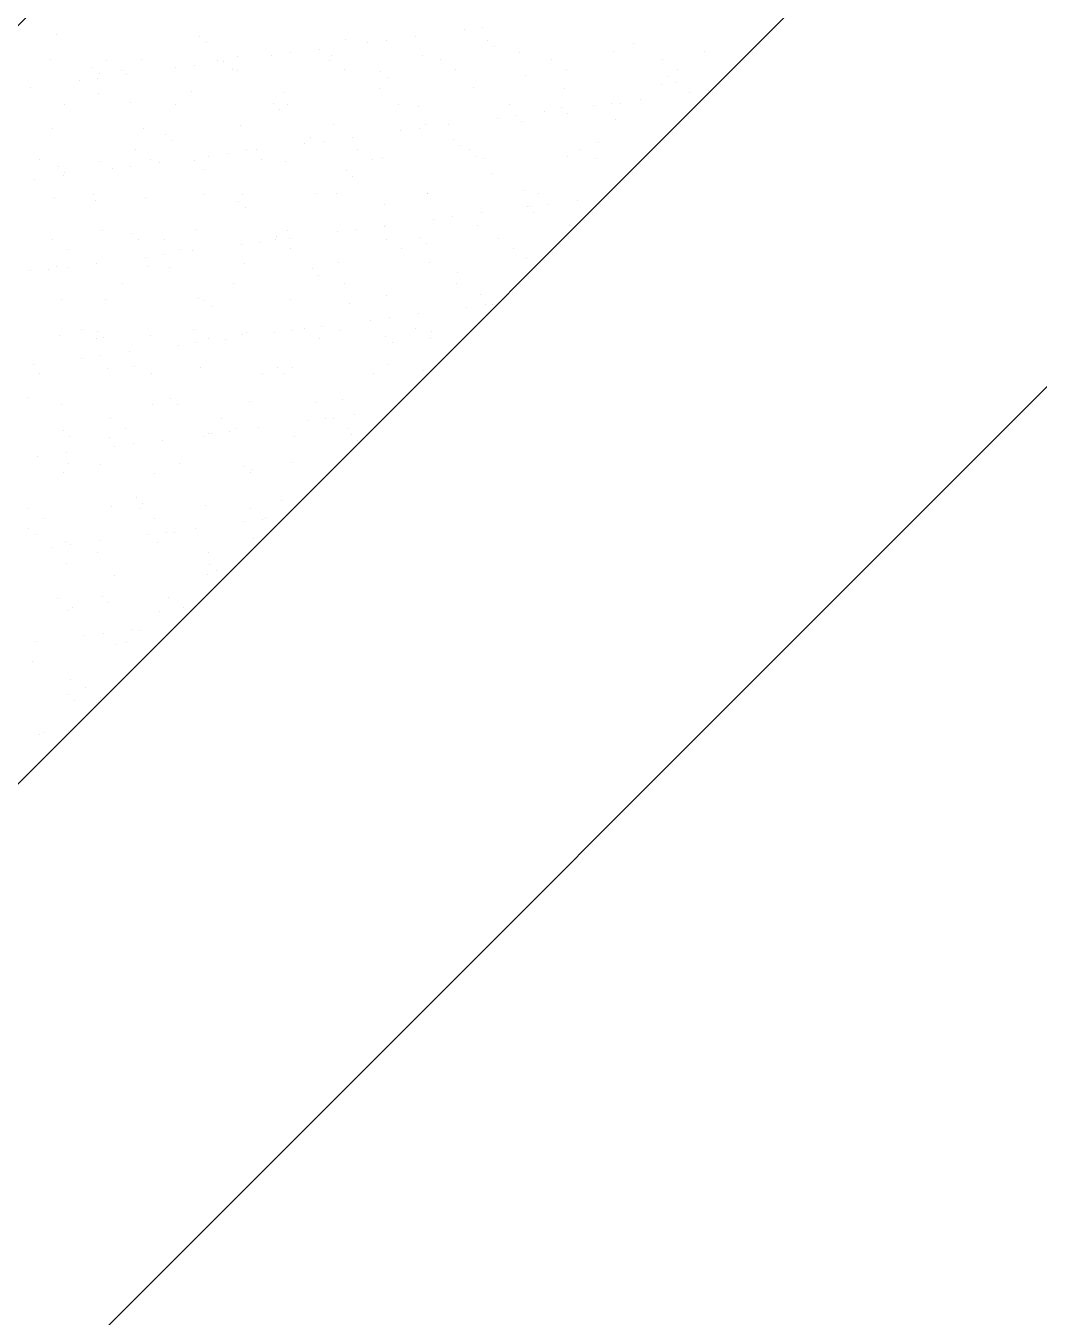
# Model space of a CAD drawing. Header units: millimetres. Extents: x 89805 to 1757503, y 48266 to 267832.
# Drawn here: x 952255.6 to 952539.1, y 126581.5 to 126942.6 of the extents above; entities that cross this region are included whole.
import ezdxf

# ---------------------------------------------------------------- set-up
doc = ezdxf.new("R2010")
doc.units = ezdxf.units.MM
doc.header["$LTSCALE"] = 1000
doc.layers.add('G-装饰造型轮廓线', color=3, linetype='Continuous')

msp = doc.modelspace()

# ---------------------------------------------------------------- linework, layer by layer
at = {"color": 8, "ltscale": 0.7}
for p, q in [((952264.26, 126940.11), (952264.26, 126940.11)), ((952304.27, 126939.77), (952304.27, 126939.77)), ((952344.88, 126938.88), (952344.88, 126938.88)), ((952356.49, 126938.62), (952356.49, 126938.62)), ((952364.62, 126939.69), (952364.62, 126939.69)), ((952378.2, 126941.48), (952378.2, 126941.48)), ((952383.4, 126942.16), (952383.4, 126942.16)), ((952306.11, 126938.08), (952306.11, 126938.08)), ((952329.57, 126935.08), (952329.57, 126935.08)), ((952337.7, 126936.15), (952337.7, 126936.15)), ((952351.28, 126937.94), (952351.28, 126937.94)), ((952384.89, 126938.54), (952384.89, 126938.54)), ((952386.73, 126936.85), (952386.73, 126936.85)), ((952393.7, 126935.25), (952393.7, 126935.25)), ((952419.87, 126935.58), (952419.87, 126935.58)), ((952425.49, 126937.66), (952425.49, 126937.66)), ((952445.45, 126935.46), (952445.45, 126935.46)), ((952262.34, 126933.21), (952262.34, 126933.21)), ((952278.13, 126932.96), (952278.13, 126932.96)), ((952287.92, 126933.09), (952287.92, 126933.09)), ((952302.65, 126931.53), (952302.65, 126931.53)), ((952309.27, 126933.01), (952309.27, 126933.01)), ((952310.78, 126932.6), (952310.78, 126932.6)), ((952314.93, 126934.06), (952314.93, 126934.06)), ((952324.36, 126934.39), (952324.36, 126934.39)), ((952340.41, 126933.07), (952340.41, 126933.07)), ((952341.11, 126934.4), (952341.11, 126934.4)), ((952366.69, 126934.28), (952366.69, 126934.28)), ((952371.55, 126933.13), (952371.55, 126933.13)), ((952402.69, 126933.18), (952402.69, 126933.18)), ((952433.83, 126933.24), (952433.83, 126933.24)), ((952274.21, 126930.99), (952274.21, 126930.99)), ((952275.73, 126927.99), (952275.73, 126927.99)), ((952276.05, 126929.3), (952276.05, 126929.3)), ((952282.34, 126930.27), (952282.34, 126930.27)), ((952283.86, 126929.06), (952283.86, 126929.06)), ((952297.45, 126930.85), (952297.45, 126930.85)), ((952313.49, 126930.33), (952313.49, 126930.33)), ((952314.81, 126930.11), (952314.81, 126930.11)), ((952344.63, 126930.38), (952344.63, 126930.38)), ((952354.83, 126929.76), (952354.83, 126929.76)), ((952356.67, 126928.07), (952356.67, 126928.07)), ((952375.77, 126930.44), (952375.77, 126930.44)), ((952395.43, 126928.88), (952395.43, 126928.88)), ((952406.91, 126930.5), (952406.91, 126930.5)), ((952435.45, 126928.54), (952435.45, 126928.54)), ((952438.05, 126930.55), (952438.05, 126930.55)), ((952256.95, 126925.52), (952256.95, 126925.52)), ((952270.53, 126927.3), (952270.53, 126927.3)), ((952354.63, 126925.02), (952354.63, 126925.02)), ((952380.81, 126925.36), (952380.81, 126925.36)), ((952406.39, 126925.23), (952406.39, 126925.23)), ((952433.4, 126926.21), (952433.4, 126926.21)), ((952437.29, 126926.85), (952437.29, 126926.85)), ((952446.46, 126924.57), (952446.46, 126924.57)), ((952275.86, 126923.84), (952275.86, 126923.84)), ((952284.75, 126921.33), (952284.75, 126921.33)), ((952297.53, 126920.6), (952297.53, 126920.6)), ((952302.04, 126924.17), (952302.04, 126924.17)), ((952324.77, 126920.99), (952324.77, 126920.99)), ((952327.62, 126924.05), (952327.62, 126924.05)), ((952328.67, 126920.66), (952328.67, 126920.66)), ((952359.81, 126920.71), (952359.81, 126920.71)), ((952390.95, 126920.77), (952390.95, 126920.77)), ((952419.54, 126921.03), (952419.54, 126921.03)), ((952422.09, 126920.82), (952422.09, 126920.82)), ((952427.67, 126922.1), (952427.67, 126922.1)), ((952441.25, 126923.89), (952441.25, 126923.89)), ((952266.38, 126920.54), (952266.38, 126920.54)), ((952326.61, 126919.3), (952326.61, 126919.3)), ((952365.37, 126920.1), (952365.37, 126920.1)), ((952392.62, 126917.49), (952392.62, 126917.49)), ((952400.75, 126918.56), (952400.75, 126918.56)), ((952405.39, 126919.76), (952405.39, 126919.76)), ((952407.23, 126918.07), (952407.23, 126918.07)), ((952414.34, 126920.35), (952414.34, 126920.35)), ((952262.97, 126913.95), (952262.97, 126913.95)), ((952288.55, 126913.82), (952288.55, 126913.82)), ((952315.56, 126914.8), (952315.56, 126914.8)), ((952341.74, 126915.13), (952341.74, 126915.13)), ((952365.71, 126913.94), (952365.71, 126913.94)), ((952367.32, 126915.01), (952367.32, 126915.01)), ((952373.84, 126915.01), (952373.84, 126915.01)), ((952387.42, 126916.8), (952387.42, 126916.8)), ((952394.33, 126915.98), (952394.33, 126915.98)), ((952420.5, 126916.31), (952420.5, 126916.31)), ((952294.71, 126912.21), (952294.71, 126912.21)), ((952296.55, 126910.52), (952296.55, 126910.52)), ((952335.31, 126911.33), (952335.31, 126911.33)), ((952338.79, 126910.4), (952338.79, 126910.4)), ((952346.92, 126911.47), (952346.92, 126911.47)), ((952360.5, 126913.26), (952360.5, 126913.26)), ((952375.33, 126910.98), (952375.33, 126910.98)), ((952415.93, 126910.1), (952415.93, 126910.1)), ((952286.2, 126907.92), (952286.2, 126907.92)), ((952306.67, 126906.17), (952306.67, 126906.17)), ((952311.87, 126906.86), (952311.87, 126906.86)), ((952317.34, 126907.97), (952317.34, 126907.97)), ((952320, 126907.93), (952320, 126907.93)), ((952333.58, 126909.71), (952333.58, 126909.71)), ((952348.49, 126908.03), (952348.49, 126908.03)), ((952377.17, 126909.29), (952377.17, 126909.29)), ((952379.63, 126908.09), (952379.63, 126908.09)), ((952410.77, 126908.14), (952410.77, 126908.14)), ((952259.28, 126905.17), (952259.28, 126905.17)), ((952264.64, 126903.43), (952264.64, 126903.43)), ((952276.49, 126904.57), (952276.49, 126904.57)), ((952279.75, 126902.63), (952279.75, 126902.63)), ((952284.95, 126903.31), (952284.95, 126903.31)), ((952290.42, 126905.23), (952290.42, 126905.23)), ((952293.08, 126904.38), (952293.08, 126904.38)), ((952302.67, 126904.9), (952302.67, 126904.9)), ((952305.25, 126902.55), (952305.25, 126902.55)), ((952321.56, 126905.29), (952321.56, 126905.29)), ((952328.25, 126904.78), (952328.25, 126904.78)), ((952352.7, 126905.34), (952352.7, 126905.34)), ((952355.26, 126905.75), (952355.26, 126905.75)), ((952381.44, 126906.09), (952381.44, 126906.09)), ((952383.84, 126905.4), (952383.84, 126905.4)), ((952407.02, 126905.97), (952407.02, 126905.97)), ((952414.99, 126905.46), (952414.99, 126905.46)), ((952258.04, 126899.77), (952258.04, 126899.77)), ((952266.17, 126900.84), (952266.17, 126900.84)), ((952266.49, 126901.74), (952266.49, 126901.74)), ((952345.26, 126902.2), (952345.26, 126902.2)), ((952347.11, 126900.52), (952347.11, 126900.52)), ((952385.87, 126901.32), (952385.87, 126901.32)), ((952274.46, 126895.5), (952274.46, 126895.5)), ((952305.6, 126895.56), (952305.6, 126895.56)), ((952316.19, 126895.53), (952316.19, 126895.53)), ((952336.74, 126895.61), (952336.74, 126895.61)), ((952342.37, 126895.86), (952342.37, 126895.86)), ((952367.88, 126895.67), (952367.88, 126895.67)), ((952367.95, 126895.74), (952367.95, 126895.74)), ((952394.96, 126896.71), (952394.96, 126896.71)), ((952399.03, 126895.73), (952399.03, 126895.73)), ((952263.6, 126894.68), (952263.6, 126894.68)), ((952275.19, 126893.77), (952275.19, 126893.77)), ((952289.18, 126894.55), (952289.18, 126894.55)), ((952315.2, 126893.43), (952315.2, 126893.43)), ((952317.05, 126891.74), (952317.05, 126891.74)), ((952355.81, 126892.54), (952355.81, 126892.54)), ((952395.82, 126892.2), (952395.82, 126892.2)), ((952396.64, 126892.12), (952396.64, 126892.12)), ((952401.84, 126892.81), (952401.84, 126892.81)), ((952409.97, 126893.88), (952409.97, 126893.88)), ((952369.72, 126888.58), (952369.72, 126888.58)), ((952374.93, 126889.27), (952374.93, 126889.27)), ((952383.06, 126890.34), (952383.06, 126890.34)), ((952397.66, 126890.51), (952397.66, 126890.51)), ((952277.12, 126885.3), (952277.12, 126885.3)), ((952285.14, 126884.65), (952285.14, 126884.65)), ((952303.3, 126885.64), (952303.3, 126885.64)), ((952328.88, 126885.51), (952328.88, 126885.51)), ((952342.8, 126885.04), (952342.8, 126885.04)), ((952348.01, 126885.72), (952348.01, 126885.72)), ((952355.89, 126886.49), (952355.89, 126886.49)), ((952356.14, 126886.79), (952356.14, 126886.79)), ((952382.07, 126886.82), (952382.07, 126886.82)), ((952407.65, 126886.7), (952407.65, 126886.7)), ((952263.14, 126882.82), (952263.14, 126882.82)), ((952286.98, 126882.96), (952286.98, 126882.96)), ((952294.28, 126882.87), (952294.28, 126882.87)), ((952315.89, 126881.49), (952315.89, 126881.49)), ((952321.09, 126882.18), (952321.09, 126882.18)), ((952325.42, 126882.93), (952325.42, 126882.93)), ((952325.75, 126883.77), (952325.75, 126883.77)), ((952329.22, 126883.25), (952329.22, 126883.25)), ((952356.56, 126882.99), (952356.56, 126882.99)), ((952365.76, 126883.42), (952365.76, 126883.42)), ((952367.6, 126881.73), (952367.6, 126881.73)), ((952387.7, 126883.04), (952387.7, 126883.04)), ((952267.36, 126880.13), (952267.36, 126880.13)), ((952288.97, 126877.95), (952288.97, 126877.95)), ((952294.17, 126878.63), (952294.17, 126878.63)), ((952298.5, 126880.19), (952298.5, 126880.19)), ((952302.3, 126879.7), (952302.3, 126879.7)), ((952329.64, 126880.24), (952329.64, 126880.24)), ((952360.78, 126880.3), (952360.78, 126880.3)), ((952391.92, 126880.36), (952391.92, 126880.36)), ((952395.59, 126877.44), (952395.59, 126877.44)), ((952256.92, 126874.19), (952256.92, 126874.19)), ((952262.05, 126874.4), (952262.05, 126874.4)), ((952264.23, 126875.41), (952264.23, 126875.41)), ((952267.26, 126875.09), (952267.26, 126875.09)), ((952275.39, 126876.16), (952275.39, 126876.16)), ((952289.81, 126875.29), (952289.81, 126875.29)), ((952295.68, 126874.99), (952295.68, 126874.99)), ((952316.82, 126876.26), (952316.82, 126876.26)), ((952335.7, 126874.65), (952335.7, 126874.65)), ((952343, 126876.59), (952343, 126876.59)), ((952368.58, 126876.47), (952368.58, 126876.47)), ((952376.3, 126873.76), (952376.3, 126873.76)), ((952282.54, 126870.46), (952282.54, 126870.46)), ((952313.68, 126870.52), (952313.68, 126870.52)), ((952337.54, 126872.96), (952337.54, 126872.96)), ((952344.82, 126870.57), (952344.82, 126870.57)), ((952375.96, 126870.63), (952375.96, 126870.63)), ((952356.52, 126867.22), (952356.52, 126867.22)), ((952382.7, 126867.55), (952382.7, 126867.55)), ((952265.62, 126866.21), (952265.62, 126866.21)), ((952277.75, 126866.03), (952277.75, 126866.03)), ((952303.93, 126866.37), (952303.93, 126866.37)), ((952305.64, 126865.87), (952305.64, 126865.87)), ((952307.48, 126864.18), (952307.48, 126864.18)), ((952329.51, 126866.24), (952329.51, 126866.24)), ((952346.24, 126864.99), (952346.24, 126864.99)), ((952378.94, 126863.9), (952378.94, 126863.9)), ((952384.15, 126864.59), (952384.15, 126864.59)), ((952386.26, 126864.64), (952386.26, 126864.64)), ((952352.02, 126860.36), (952352.02, 126860.36)), ((952357.23, 126861.04), (952357.23, 126861.04)), ((952365.36, 126862.11), (952365.36, 126862.11)), ((952264.86, 126856.14), (952264.86, 126856.14)), ((952271.21, 126857.78), (952271.21, 126857.78)), ((952275.58, 126857.09), (952275.58, 126857.09)), ((952290.44, 126856.02), (952290.44, 126856.02)), ((952302.36, 126857.83), (952302.36, 126857.83)), ((952316.18, 126856.21), (952316.18, 126856.21)), ((952317.45, 126856.99), (952317.45, 126856.99)), ((952325.11, 126856.81), (952325.11, 126856.81)), ((952330.31, 126857.5), (952330.31, 126857.5)), ((952333.5, 126857.89), (952333.5, 126857.89)), ((952338.44, 126858.57), (952338.44, 126858.57)), ((952343.63, 126857.32), (952343.63, 126857.32)), ((952356.2, 126855.87), (952356.2, 126855.87)), ((952364.64, 126857.95), (952364.64, 126857.95)), ((952369.21, 126857.2), (952369.21, 126857.2)), ((952275.43, 126855.09), (952275.43, 126855.09)), ((952277.42, 126855.4), (952277.42, 126855.4)), ((952298.19, 126853.27), (952298.19, 126853.27)), ((952303.39, 126853.96), (952303.39, 126853.96)), ((952306.57, 126855.15), (952306.57, 126855.15)), ((952311.52, 126855.03), (952311.52, 126855.03)), ((952337.71, 126855.2), (952337.71, 126855.2)), ((952358.04, 126854.18), (952358.04, 126854.18)), ((952368.86, 126855.26), (952368.86, 126855.26)), ((952271.27, 126849.73), (952271.27, 126849.73)), ((952276.48, 126850.41), (952276.48, 126850.41)), ((952284.61, 126851.48), (952284.61, 126851.48)), ((952257.69, 126847.94), (952257.69, 126847.94)), ((952259.47, 126845.36), (952259.47, 126845.36)), ((952278.38, 126846.76), (952278.38, 126846.76)), ((952286.12, 126847.43), (952286.12, 126847.43)), ((952290.61, 126845.42), (952290.61, 126845.42)), ((952304.56, 126847.1), (952304.56, 126847.1)), ((952321.75, 126845.48), (952321.75, 126845.48)), ((952326.13, 126847.09), (952326.13, 126847.09)), ((952327.98, 126845.4), (952327.98, 126845.4)), ((952330.14, 126846.98), (952330.14, 126846.98)), ((952352.9, 126845.53), (952352.9, 126845.53)), ((952357.15, 126847.95), (952357.15, 126847.95)), ((952366.74, 126846.2), (952366.74, 126846.2)), ((952256.06, 126838.66), (952256.06, 126838.66)), ((952296.07, 126838.31), (952296.07, 126838.31)), ((952318.08, 126837.72), (952318.08, 126837.72)), ((952344.26, 126838.06), (952344.26, 126838.06)), ((952265.49, 126836.87), (952265.49, 126836.87)), ((952291.07, 126836.75), (952291.07, 126836.75)), ((952297.92, 126836.62), (952297.92, 126836.62)), ((952336.68, 126837.43), (952336.68, 126837.43)), ((952279.29, 126832.74), (952279.29, 126832.74)), ((952310.43, 126832.79), (952310.43, 126832.79)), ((952320.74, 126830.35), (952320.74, 126830.35)), ((952334.33, 126832.14), (952334.33, 126832.14)), ((952339.53, 126832.82), (952339.53, 126832.82)), ((952341.57, 126832.85), (952341.57, 126832.85)), ((952347.66, 126833.89), (952347.66, 126833.89)), ((952266.01, 126829.54), (952266.01, 126829.54)), ((952267.85, 126827.85), (952267.85, 126827.85)), ((952279.01, 126827.5), (952279.01, 126827.5)), ((952283.51, 126830.05), (952283.51, 126830.05)), ((952293.83, 126826.81), (952293.83, 126826.81)), ((952305.19, 126827.83), (952305.19, 126827.83)), ((952306.62, 126828.65), (952306.62, 126828.65)), ((952307.41, 126828.59), (952307.41, 126828.59)), ((952312.61, 126829.28), (952312.61, 126829.28)), ((952314.65, 126830.11), (952314.65, 126830.11)), ((952330.77, 126827.71), (952330.77, 126827.71)), ((952345.79, 126830.16), (952345.79, 126830.16)), ((952346.63, 126828.31), (952346.63, 126828.31)), ((952266.91, 126823.26), (952266.91, 126823.26)), ((952280.49, 126825.05), (952280.49, 126825.05)), ((952285.7, 126825.73), (952285.7, 126825.73)), ((952348.47, 126826.62), (952348.47, 126826.62)), ((952258.78, 126822.19), (952258.78, 126822.19)), ((952267.55, 126820.32), (952267.55, 126820.32)), ((952276.55, 126819.87), (952276.55, 126819.87)), ((952298.69, 126820.38), (952298.69, 126820.38)), ((952316.57, 126819.53), (952316.57, 126819.53)), ((952329.83, 126820.43), (952329.83, 126820.43)), ((952266.12, 126817.6), (952266.12, 126817.6)), ((952291.7, 126817.48), (952291.7, 126817.48)), ((952318.41, 126817.84), (952318.41, 126817.84)), ((952318.71, 126818.45), (952318.71, 126818.45)), ((952286.51, 126810.75), (952286.51, 126810.75)), ((952288.35, 126809.06), (952288.35, 126809.06)), ((952327.11, 126809.87), (952327.11, 126809.87)), ((952256.23, 126807.64), (952256.23, 126807.64)), ((952279.64, 126808.23), (952279.64, 126808.23)), ((952287.37, 126807.69), (952287.37, 126807.69)), ((952305.82, 126808.56), (952305.82, 126808.56)), ((952318.51, 126807.75), (952318.51, 126807.75)), ((952322.73, 126805.06), (952322.73, 126805.06)), ((952256.45, 126801.98), (952256.45, 126801.98)), ((952260.44, 126804.95), (952260.44, 126804.95)), ((952291.58, 126805.01), (952291.58, 126805.01)), ((952303.05, 126802.13), (952303.05, 126802.13)), ((952316.63, 126803.92), (952316.63, 126803.92)), ((952321.83, 126804.6), (952321.83, 126804.6)), ((952258.29, 126800.29), (952258.29, 126800.29)), ((952266.75, 126798.34), (952266.75, 126798.34)), ((952276.13, 126798.58), (952276.13, 126798.58)), ((952289.71, 126800.37), (952289.71, 126800.37)), ((952292.33, 126798.21), (952292.33, 126798.21)), ((952294.92, 126801.06), (952294.92, 126801.06)), ((952297.05, 126801.09), (952297.05, 126801.09)), ((952319.34, 126799.19), (952319.34, 126799.19)), ((952262.79, 126796.83), (952262.79, 126796.83)), ((952268, 126797.51), (952268, 126797.51)), ((952275.62, 126795.28), (952275.62, 126795.28)), ((952306.77, 126795.34), (952306.77, 126795.34)), ((952266.99, 126792.32), (952266.99, 126792.32)), ((952307, 126791.97), (952307, 126791.97)), ((952280.27, 126788.96), (952280.27, 126788.96)), ((952306.45, 126789.29), (952306.45, 126789.29)), ((952308.85, 126790.28), (952308.85, 126790.28)), ((952264.3, 126782.6), (952264.3, 126782.6)), ((952268.52, 126779.91), (952268.52, 126779.91)), ((952276.94, 126783.2), (952276.94, 126783.2)), ((952278.79, 126781.51), (952278.79, 126781.51)), ((952295.44, 126782.65), (952295.44, 126782.65)), ((952299.66, 126779.97), (952299.66, 126779.97)), ((952267.38, 126779.07), (952267.38, 126779.07)), ((952292.96, 126778.95), (952292.96, 126778.95)), ((952277.22, 126772.84), (952277.22, 126772.84)), ((952285.35, 126773.91), (952285.35, 126773.91)), ((952287.49, 126773.53), (952287.49, 126773.53)), ((952258.43, 126770.36), (952258.43, 126770.36)), ((952272.01, 126772.15), (952272.01, 126772.15)), ((952280.9, 126769.69), (952280.9, 126769.69)), ((952283.7, 126770.24), (952283.7, 126770.24)), ((952257.42, 126764.76), (952257.42, 126764.76)), ((952268.01, 126759.8), (952268.01, 126759.8)), ((952267.38, 126755.64), (952267.38, 126755.64)), ((952272.38, 126757.56), (952272.38, 126757.56)), ((952276.6, 126754.87), (952276.6, 126754.87)), ((952269.22, 126753.95), (952269.22, 126753.95)), ((952259.52, 126744.61), (952259.52, 126744.61)), ((952260.63, 126745.14), (952260.63, 126745.14)), ((952267.65, 126745.68), (952267.65, 126745.68))]:
    msp.add_line(p, q, dxfattribs=at)
at = {"color": 3, "ltscale": 0.7}
msp.add_lwpolyline([(954986.89, 129676.28), (950842.57, 125532.01), (950948.63, 125425.94), (955199.02, 129676.28)], dxfattribs=at)
at = {"layer": 'G-装饰造型轮廓线', "color": 7, "ltscale": 0.7}
msp.add_lwpolyline([(955375.8, 129676.28), (951037.02, 125337.55), (950842.57, 125532.01)], dxfattribs=at)

doc.saveas('drawing.dxf')
